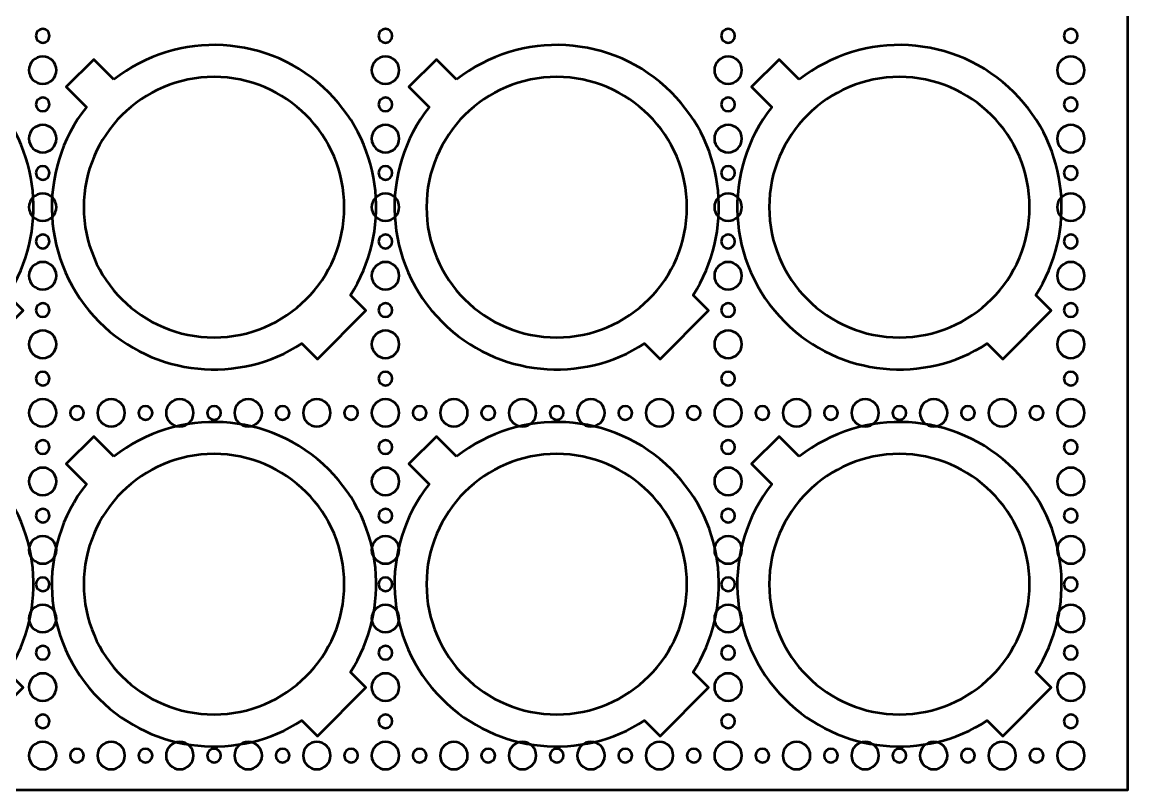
# Model space of a CAD drawing. Header units: centimetres. Extents: x -25 to 25, y -21 to 21.
# Drawn here: x 0.8 to 25, y -21 to -4.2 of the extents above; entities that cross this region are included whole.
import ezdxf

# ---------------------------------------------------------------- set-up
doc = ezdxf.new("R2010")
doc.units = ezdxf.units.CM
doc.header["$MEASUREMENT"] = 0
doc.layers.add('Layer 1', color=7, linetype='Continuous')

msp = doc.modelspace()

# ---------------------------------------------------------------- linework, layer by layer
at = {"layer": 'Layer 1', "lineweight": 53}
msp.add_lwpolyline([(-25, -21), (25, -21), (25, 21), (-25, 21), (-25, -21)], close=True, dxfattribs=at)
for points in [[(1.1, -4.5), (1.1, -4.41716), (1.16716, -4.35), (1.25, -4.35), (1.25, -4.35), (1.33284, -4.35), (1.4, -4.41716), (1.4, -4.5), (1.4, -4.5), (1.4, -4.58284), (1.33284, -4.65), (1.25, -4.65), (1.25, -4.65), (1.16716, -4.65), (1.1, -4.58284), (1.1, -4.5)], [(8.6, -4.5), (8.6, -4.41716), (8.66716, -4.35), (8.75, -4.35), (8.75, -4.35), (8.83284, -4.35), (8.9, -4.41716), (8.9, -4.5), (8.9, -4.5), (8.9, -4.58284), (8.83284, -4.65), (8.75, -4.65), (8.75, -4.65), (8.66716, -4.65), (8.6, -4.58284), (8.6, -4.5)], [(16.1, -4.5), (16.1, -4.41716), (16.16716, -4.35), (16.25, -4.35), (16.25, -4.35), (16.33284, -4.35), (16.4, -4.41716), (16.4, -4.5), (16.4, -4.5), (16.4, -4.58284), (16.33284, -4.65), (16.25, -4.65), (16.25, -4.65), (16.16716, -4.65), (16.1, -4.58284), (16.1, -4.5)], [(23.6, -4.5), (23.6, -4.41716), (23.66716, -4.35), (23.75, -4.35), (23.75, -4.35), (23.83284, -4.35), (23.9, -4.41716), (23.9, -4.5), (23.9, -4.5), (23.9, -4.58284), (23.83284, -4.65), (23.75, -4.65), (23.75, -4.65), (23.66716, -4.65), (23.6, -4.58284), (23.6, -4.5)], [(0.95, -5.25), (0.95, -5.08431), (1.08431, -4.95), (1.25, -4.95), (1.25, -4.95), (1.41569, -4.95), (1.55, -5.08431), (1.55, -5.25), (1.55, -5.25), (1.55, -5.41569), (1.41569, -5.55), (1.25, -5.55), (1.25, -5.55), (1.08431, -5.55), (0.95, -5.41569), (0.95, -5.25)], [(8.45, -5.25), (8.45, -5.08431), (8.58431, -4.95), (8.75, -4.95), (8.75, -4.95), (8.91569, -4.95), (9.05, -5.08431), (9.05, -5.25), (9.05, -5.25), (9.05, -5.41569), (8.91569, -5.55), (8.75, -5.55), (8.75, -5.55), (8.58431, -5.55), (8.45, -5.41569), (8.45, -5.25)], [(15.95, -5.25), (15.95, -5.08431), (16.08431, -4.95), (16.25, -4.95), (16.25, -4.95), (16.41569, -4.95), (16.55, -5.08431), (16.55, -5.25), (16.55, -5.25), (16.55, -5.41569), (16.41569, -5.55), (16.25, -5.55), (16.25, -5.55), (16.08431, -5.55), (15.95, -5.41569), (15.95, -5.25)], [(23.45, -5.25), (23.45, -5.08431), (23.58431, -4.95), (23.75, -4.95), (23.75, -4.95), (23.91569, -4.95), (24.05, -5.08431), (24.05, -5.25), (24.05, -5.25), (24.05, -5.41569), (23.91569, -5.55), (23.75, -5.55), (23.75, -5.55), (23.58431, -5.55), (23.45, -5.41569), (23.45, -5.25)], [(5.00001, -5.4), (6.57402, -5.4), (7.85001, -6.67599), (7.85001, -8.25), (7.85001, -8.25), (7.85001, -9.82401), (6.57402, -11.1), (5.00001, -11.1), (5.00001, -11.1), (3.426, -11.1), (2.15001, -9.82401), (2.15001, -8.25), (2.15001, -8.25), (2.15001, -6.67599), (3.426, -5.4), (5.00001, -5.4)], [(12.50001, -5.4), (14.07402, -5.4), (15.35001, -6.67599), (15.35001, -8.25), (15.35001, -8.25), (15.35001, -9.82401), (14.07402, -11.1), (12.50001, -11.1), (12.50001, -11.1), (10.926, -11.1), (9.65001, -9.82401), (9.65001, -8.25), (9.65001, -8.25), (9.65001, -6.67599), (10.926, -5.4), (12.50001, -5.4)], [(20.00001, -5.4), (21.57402, -5.4), (22.85001, -6.67599), (22.85001, -8.25), (22.85001, -8.25), (22.85001, -9.82401), (21.57402, -11.1), (20.00001, -11.1), (20.00001, -11.1), (18.426, -11.1), (17.15001, -9.82401), (17.15001, -8.25), (17.15001, -8.25), (17.15001, -6.67599), (18.426, -5.4), (20.00001, -5.4)], [(1.1, -6), (1.1, -5.91716), (1.16716, -5.85), (1.25, -5.85), (1.25, -5.85), (1.33284, -5.85), (1.4, -5.91716), (1.4, -6), (1.4, -6), (1.4, -6.08284), (1.33284, -6.15), (1.25, -6.15), (1.25, -6.15), (1.16716, -6.15), (1.1, -6.08284), (1.1, -6)], [(8.6, -6), (8.6, -5.91716), (8.66716, -5.85), (8.75, -5.85), (8.75, -5.85), (8.83284, -5.85), (8.9, -5.91716), (8.9, -6), (8.9, -6), (8.9, -6.08284), (8.83284, -6.15), (8.75, -6.15), (8.75, -6.15), (8.66716, -6.15), (8.6, -6.08284), (8.6, -6)], [(16.1, -6), (16.1, -5.91716), (16.16716, -5.85), (16.25, -5.85), (16.25, -5.85), (16.33284, -5.85), (16.4, -5.91716), (16.4, -6), (16.4, -6), (16.4, -6.08284), (16.33284, -6.15), (16.25, -6.15), (16.25, -6.15), (16.16716, -6.15), (16.1, -6.08284), (16.1, -6)], [(23.6, -6), (23.6, -5.91716), (23.66716, -5.85), (23.75, -5.85), (23.75, -5.85), (23.83284, -5.85), (23.9, -5.91716), (23.9, -6), (23.9, -6), (23.9, -6.08284), (23.83284, -6.15), (23.75, -6.15), (23.75, -6.15), (23.66716, -6.15), (23.6, -6.08284), (23.6, -6)], [(0.95, -6.75), (0.95, -6.58431), (1.08431, -6.45), (1.25, -6.45), (1.25, -6.45), (1.41569, -6.45), (1.55, -6.58431), (1.55, -6.75), (1.55, -6.75), (1.55, -6.91569), (1.41569, -7.05), (1.25, -7.05), (1.25, -7.05), (1.08431, -7.05), (0.95, -6.91569), (0.95, -6.75)], [(8.45, -6.75), (8.45, -6.58431), (8.58431, -6.45), (8.75, -6.45), (8.75, -6.45), (8.91569, -6.45), (9.05, -6.58431), (9.05, -6.75), (9.05, -6.75), (9.05, -6.91569), (8.91569, -7.05), (8.75, -7.05), (8.75, -7.05), (8.58431, -7.05), (8.45, -6.91569), (8.45, -6.75)], [(15.95, -6.75), (15.95, -6.58431), (16.08431, -6.45), (16.25, -6.45), (16.25, -6.45), (16.41569, -6.45), (16.55, -6.58431), (16.55, -6.75), (16.55, -6.75), (16.55, -6.91569), (16.41569, -7.05), (16.25, -7.05), (16.25, -7.05), (16.08431, -7.05), (15.95, -6.91569), (15.95, -6.75)], [(23.45, -6.75), (23.45, -6.58431), (23.58431, -6.45), (23.75, -6.45), (23.75, -6.45), (23.91569, -6.45), (24.05, -6.58431), (24.05, -6.75), (24.05, -6.75), (24.05, -6.91569), (23.91569, -7.05), (23.75, -7.05), (23.75, -7.05), (23.58431, -7.05), (23.45, -6.91569), (23.45, -6.75)], [(1.1, -7.5), (1.1, -7.41716), (1.16716, -7.35), (1.25, -7.35), (1.25, -7.35), (1.33284, -7.35), (1.4, -7.41716), (1.4, -7.5), (1.4, -7.5), (1.4, -7.58284), (1.33284, -7.65), (1.25, -7.65), (1.25, -7.65), (1.16716, -7.65), (1.1, -7.58284), (1.1, -7.5)], [(8.6, -7.5), (8.6, -7.41716), (8.66716, -7.35), (8.75, -7.35), (8.75, -7.35), (8.83284, -7.35), (8.9, -7.41716), (8.9, -7.5), (8.9, -7.5), (8.9, -7.58284), (8.83284, -7.65), (8.75, -7.65), (8.75, -7.65), (8.66716, -7.65), (8.6, -7.58284), (8.6, -7.5)], [(16.1, -7.5), (16.1, -7.41716), (16.16716, -7.35), (16.25, -7.35), (16.25, -7.35), (16.33284, -7.35), (16.4, -7.41716), (16.4, -7.5), (16.4, -7.5), (16.4, -7.58284), (16.33284, -7.65), (16.25, -7.65), (16.25, -7.65), (16.16716, -7.65), (16.1, -7.58284), (16.1, -7.5)], [(23.6, -7.5), (23.6, -7.41716), (23.66716, -7.35), (23.75, -7.35), (23.75, -7.35), (23.83284, -7.35), (23.9, -7.41716), (23.9, -7.5), (23.9, -7.5), (23.9, -7.58284), (23.83284, -7.65), (23.75, -7.65), (23.75, -7.65), (23.66716, -7.65), (23.6, -7.58284), (23.6, -7.5)], [(0.95, -8.25), (0.95, -8.08431), (1.08431, -7.95), (1.25, -7.95), (1.25, -7.95), (1.41569, -7.95), (1.55, -8.08431), (1.55, -8.25), (1.55, -8.25), (1.55, -8.41569), (1.41569, -8.55), (1.25, -8.55), (1.25, -8.55), (1.08431, -8.55), (0.95, -8.41569), (0.95, -8.25)], [(8.45, -8.25), (8.45, -8.08431), (8.58431, -7.95), (8.75, -7.95), (8.75, -7.95), (8.91569, -7.95), (9.05, -8.08431), (9.05, -8.25), (9.05, -8.25), (9.05, -8.41569), (8.91569, -8.55), (8.75, -8.55), (8.75, -8.55), (8.58431, -8.55), (8.45, -8.41569), (8.45, -8.25)], [(15.95, -8.25), (15.95, -8.08431), (16.08431, -7.95), (16.25, -7.95), (16.25, -7.95), (16.41569, -7.95), (16.55, -8.08431), (16.55, -8.25), (16.55, -8.25), (16.55, -8.41569), (16.41569, -8.55), (16.25, -8.55), (16.25, -8.55), (16.08431, -8.55), (15.95, -8.41569), (15.95, -8.25)], [(23.45, -8.25), (23.45, -8.08431), (23.58431, -7.95), (23.75, -7.95), (23.75, -7.95), (23.91569, -7.95), (24.05, -8.08431), (24.05, -8.25), (24.05, -8.25), (24.05, -8.41569), (23.91569, -8.55), (23.75, -8.55), (23.75, -8.55), (23.58431, -8.55), (23.45, -8.41569), (23.45, -8.25)], [(1.1, -9), (1.1, -8.91716), (1.16716, -8.85), (1.25, -8.85), (1.25, -8.85), (1.33284, -8.85), (1.4, -8.91716), (1.4, -9), (1.4, -9), (1.4, -9.08284), (1.33284, -9.15), (1.25, -9.15), (1.25, -9.15), (1.16716, -9.15), (1.1, -9.08284), (1.1, -9)], [(8.6, -9), (8.6, -8.91716), (8.66716, -8.85), (8.75, -8.85), (8.75, -8.85), (8.83284, -8.85), (8.9, -8.91716), (8.9, -9), (8.9, -9), (8.9, -9.08284), (8.83284, -9.15), (8.75, -9.15), (8.75, -9.15), (8.66716, -9.15), (8.6, -9.08284), (8.6, -9)], [(16.1, -9), (16.1, -8.91716), (16.16716, -8.85), (16.25, -8.85), (16.25, -8.85), (16.33284, -8.85), (16.4, -8.91716), (16.4, -9), (16.4, -9), (16.4, -9.08284), (16.33284, -9.15), (16.25, -9.15), (16.25, -9.15), (16.16716, -9.15), (16.1, -9.08284), (16.1, -9)], [(23.6, -9), (23.6, -8.91716), (23.66716, -8.85), (23.75, -8.85), (23.75, -8.85), (23.83284, -8.85), (23.9, -8.91716), (23.9, -9), (23.9, -9), (23.9, -9.08284), (23.83284, -9.15), (23.75, -9.15), (23.75, -9.15), (23.66716, -9.15), (23.6, -9.08284), (23.6, -9)], [(0.95, -9.75), (0.95, -9.58431), (1.08431, -9.45), (1.25, -9.45), (1.25, -9.45), (1.41569, -9.45), (1.55, -9.58431), (1.55, -9.75), (1.55, -9.75), (1.55, -9.91569), (1.41569, -10.05), (1.25, -10.05), (1.25, -10.05), (1.08431, -10.05), (0.95, -9.91569), (0.95, -9.75)], [(8.45, -9.75), (8.45, -9.58431), (8.58431, -9.45), (8.75, -9.45), (8.75, -9.45), (8.91569, -9.45), (9.05, -9.58431), (9.05, -9.75), (9.05, -9.75), (9.05, -9.91569), (8.91569, -10.05), (8.75, -10.05), (8.75, -10.05), (8.58431, -10.05), (8.45, -9.91569), (8.45, -9.75)], [(15.95, -9.75), (15.95, -9.58431), (16.08431, -9.45), (16.25, -9.45), (16.25, -9.45), (16.41569, -9.45), (16.55, -9.58431), (16.55, -9.75), (16.55, -9.75), (16.55, -9.91569), (16.41569, -10.05), (16.25, -10.05), (16.25, -10.05), (16.08431, -10.05), (15.95, -9.91569), (15.95, -9.75)], [(23.45, -9.75), (23.45, -9.58431), (23.58431, -9.45), (23.75, -9.45), (23.75, -9.45), (23.91569, -9.45), (24.05, -9.58431), (24.05, -9.75), (24.05, -9.75), (24.05, -9.91569), (23.91569, -10.05), (23.75, -10.05), (23.75, -10.05), (23.58431, -10.05), (23.45, -9.91569), (23.45, -9.75)], [(1.1, -10.5), (1.1, -10.41716), (1.16716, -10.35), (1.25, -10.35), (1.25, -10.35), (1.33284, -10.35), (1.4, -10.41716), (1.4, -10.5), (1.4, -10.5), (1.4, -10.58284), (1.33284, -10.65), (1.25, -10.65), (1.25, -10.65), (1.16716, -10.65), (1.1, -10.58284), (1.1, -10.5)], [(8.6, -10.5), (8.6, -10.41716), (8.66716, -10.35), (8.75, -10.35), (8.75, -10.35), (8.83284, -10.35), (8.9, -10.41716), (8.9, -10.5), (8.9, -10.5), (8.9, -10.58284), (8.83284, -10.65), (8.75, -10.65), (8.75, -10.65), (8.66716, -10.65), (8.6, -10.58284), (8.6, -10.5)], [(16.1, -10.5), (16.1, -10.41716), (16.16716, -10.35), (16.25, -10.35), (16.25, -10.35), (16.33284, -10.35), (16.4, -10.41716), (16.4, -10.5), (16.4, -10.5), (16.4, -10.58284), (16.33284, -10.65), (16.25, -10.65), (16.25, -10.65), (16.16716, -10.65), (16.1, -10.58284), (16.1, -10.5)], [(23.6, -10.5), (23.6, -10.41716), (23.66716, -10.35), (23.75, -10.35), (23.75, -10.35), (23.83284, -10.35), (23.9, -10.41716), (23.9, -10.5), (23.9, -10.5), (23.9, -10.58284), (23.83284, -10.65), (23.75, -10.65), (23.75, -10.65), (23.66716, -10.65), (23.6, -10.58284), (23.6, -10.5)], [(0.95, -11.25), (0.95, -11.08431), (1.08431, -10.95), (1.25, -10.95), (1.25, -10.95), (1.41569, -10.95), (1.55, -11.08431), (1.55, -11.25), (1.55, -11.25), (1.55, -11.41569), (1.41569, -11.55), (1.25, -11.55), (1.25, -11.55), (1.08431, -11.55), (0.95, -11.41569), (0.95, -11.25)], [(8.45, -11.25), (8.45, -11.08431), (8.58431, -10.95), (8.75, -10.95), (8.75, -10.95), (8.91569, -10.95), (9.05, -11.08431), (9.05, -11.25), (9.05, -11.25), (9.05, -11.41569), (8.91569, -11.55), (8.75, -11.55), (8.75, -11.55), (8.58431, -11.55), (8.45, -11.41569), (8.45, -11.25)], [(15.95, -11.25), (15.95, -11.08431), (16.08431, -10.95), (16.25, -10.95), (16.25, -10.95), (16.41569, -10.95), (16.55, -11.08431), (16.55, -11.25), (16.55, -11.25), (16.55, -11.41569), (16.41569, -11.55), (16.25, -11.55), (16.25, -11.55), (16.08431, -11.55), (15.95, -11.41569), (15.95, -11.25)], [(23.45, -11.25), (23.45, -11.08431), (23.58431, -10.95), (23.75, -10.95), (23.75, -10.95), (23.91569, -10.95), (24.05, -11.08431), (24.05, -11.25), (24.05, -11.25), (24.05, -11.41569), (23.91569, -11.55), (23.75, -11.55), (23.75, -11.55), (23.58431, -11.55), (23.45, -11.41569), (23.45, -11.25)], [(1.1, -12), (1.1, -11.91716), (1.16716, -11.85), (1.25, -11.85), (1.25, -11.85), (1.33284, -11.85), (1.4, -11.91716), (1.4, -12), (1.4, -12), (1.4, -12.08284), (1.33284, -12.15), (1.25, -12.15), (1.25, -12.15), (1.16716, -12.15), (1.1, -12.08284), (1.1, -12)], [(8.6, -12), (8.6, -11.91716), (8.66716, -11.85), (8.75, -11.85), (8.75, -11.85), (8.83284, -11.85), (8.9, -11.91716), (8.9, -12), (8.9, -12), (8.9, -12.08284), (8.83284, -12.15), (8.75, -12.15), (8.75, -12.15), (8.66716, -12.15), (8.6, -12.08284), (8.6, -12)], [(16.1, -12), (16.1, -11.91716), (16.16716, -11.85), (16.25, -11.85), (16.25, -11.85), (16.33284, -11.85), (16.4, -11.91716), (16.4, -12), (16.4, -12), (16.4, -12.08284), (16.33284, -12.15), (16.25, -12.15), (16.25, -12.15), (16.16716, -12.15), (16.1, -12.08284), (16.1, -12)], [(23.6, -12), (23.6, -11.91716), (23.66716, -11.85), (23.75, -11.85), (23.75, -11.85), (23.83284, -11.85), (23.9, -11.91716), (23.9, -12), (23.9, -12), (23.9, -12.08284), (23.83284, -12.15), (23.75, -12.15), (23.75, -12.15), (23.66716, -12.15), (23.6, -12.08284), (23.6, -12)], [(1.25, -12.45), (1.41569, -12.45), (1.55, -12.58431), (1.55, -12.75), (1.55, -12.75), (1.55, -12.91569), (1.41569, -13.05), (1.25, -13.05), (1.25, -13.05), (1.08431, -13.05), (0.95, -12.91569), (0.95, -12.75), (0.95, -12.75), (0.95, -12.58431), (1.08431, -12.45), (1.25, -12.45)], [(2.75, -12.45), (2.91569, -12.45), (3.05, -12.58431), (3.05, -12.75), (3.05, -12.75), (3.05, -12.91569), (2.91569, -13.05), (2.75, -13.05), (2.75, -13.05), (2.58431, -13.05), (2.45, -12.91569), (2.45, -12.75), (2.45, -12.75), (2.45, -12.58431), (2.58431, -12.45), (2.75, -12.45)], [(4.25, -12.45), (4.41569, -12.45), (4.55, -12.58431), (4.55, -12.75), (4.55, -12.75), (4.55, -12.91569), (4.41569, -13.05), (4.25, -13.05), (4.25, -13.05), (4.08431, -13.05), (3.95, -12.91569), (3.95, -12.75), (3.95, -12.75), (3.95, -12.58431), (4.08431, -12.45), (4.25, -12.45)], [(5.75, -12.45), (5.91569, -12.45), (6.05, -12.58431), (6.05, -12.75), (6.05, -12.75), (6.05, -12.91569), (5.91569, -13.05), (5.75, -13.05), (5.75, -13.05), (5.58431, -13.05), (5.45, -12.91569), (5.45, -12.75), (5.45, -12.75), (5.45, -12.58431), (5.58431, -12.45), (5.75, -12.45)], [(7.25, -12.45), (7.41569, -12.45), (7.55, -12.58431), (7.55, -12.75), (7.55, -12.75), (7.55, -12.91569), (7.41569, -13.05), (7.25, -13.05), (7.25, -13.05), (7.08431, -13.05), (6.95, -12.91569), (6.95, -12.75), (6.95, -12.75), (6.95, -12.58431), (7.08431, -12.45), (7.25, -12.45)], [(8.75, -12.45), (8.91569, -12.45), (9.05, -12.58431), (9.05, -12.75), (9.05, -12.75), (9.05, -12.91569), (8.91569, -13.05), (8.75, -13.05), (8.75, -13.05), (8.58431, -13.05), (8.45, -12.91569), (8.45, -12.75), (8.45, -12.75), (8.45, -12.58431), (8.58431, -12.45), (8.75, -12.45)], [(10.25, -12.45), (10.41569, -12.45), (10.55, -12.58431), (10.55, -12.75), (10.55, -12.75), (10.55, -12.91569), (10.41569, -13.05), (10.25, -13.05), (10.25, -13.05), (10.08431, -13.05), (9.95, -12.91569), (9.95, -12.75), (9.95, -12.75), (9.95, -12.58431), (10.08431, -12.45), (10.25, -12.45)], [(11.75, -12.45), (11.91569, -12.45), (12.05, -12.58431), (12.05, -12.75), (12.05, -12.75), (12.05, -12.91569), (11.91569, -13.05), (11.75, -13.05), (11.75, -13.05), (11.58431, -13.05), (11.45, -12.91569), (11.45, -12.75), (11.45, -12.75), (11.45, -12.58431), (11.58431, -12.45), (11.75, -12.45)], [(13.25, -12.45), (13.41569, -12.45), (13.55, -12.58431), (13.55, -12.75), (13.55, -12.75), (13.55, -12.91569), (13.41569, -13.05), (13.25, -13.05), (13.25, -13.05), (13.08431, -13.05), (12.95, -12.91569), (12.95, -12.75), (12.95, -12.75), (12.95, -12.58431), (13.08431, -12.45), (13.25, -12.45)], [(14.75, -12.45), (14.91569, -12.45), (15.05, -12.58431), (15.05, -12.75), (15.05, -12.75), (15.05, -12.91569), (14.91569, -13.05), (14.75, -13.05), (14.75, -13.05), (14.58431, -13.05), (14.45, -12.91569), (14.45, -12.75), (14.45, -12.75), (14.45, -12.58431), (14.58431, -12.45), (14.75, -12.45)], [(16.25, -12.45), (16.41569, -12.45), (16.55, -12.58431), (16.55, -12.75), (16.55, -12.75), (16.55, -12.91569), (16.41569, -13.05), (16.25, -13.05), (16.25, -13.05), (16.08431, -13.05), (15.95, -12.91569), (15.95, -12.75), (15.95, -12.75), (15.95, -12.58431), (16.08431, -12.45), (16.25, -12.45)], [(17.75, -12.45), (17.91569, -12.45), (18.05, -12.58431), (18.05, -12.75), (18.05, -12.75), (18.05, -12.91569), (17.91569, -13.05), (17.75, -13.05), (17.75, -13.05), (17.58431, -13.05), (17.45, -12.91569), (17.45, -12.75), (17.45, -12.75), (17.45, -12.58431), (17.58431, -12.45), (17.75, -12.45)], [(19.25, -12.45), (19.41569, -12.45), (19.55, -12.58431), (19.55, -12.75), (19.55, -12.75), (19.55, -12.91569), (19.41569, -13.05), (19.25, -13.05), (19.25, -13.05), (19.08431, -13.05), (18.95, -12.91569), (18.95, -12.75), (18.95, -12.75), (18.95, -12.58431), (19.08431, -12.45), (19.25, -12.45)], [(20.75, -12.45), (20.91569, -12.45), (21.05, -12.58431), (21.05, -12.75), (21.05, -12.75), (21.05, -12.91569), (20.91569, -13.05), (20.75, -13.05), (20.75, -13.05), (20.58431, -13.05), (20.45, -12.91569), (20.45, -12.75), (20.45, -12.75), (20.45, -12.58431), (20.58431, -12.45), (20.75, -12.45)], [(22.25, -12.45), (22.41569, -12.45), (22.55, -12.58431), (22.55, -12.75), (22.55, -12.75), (22.55, -12.91569), (22.41569, -13.05), (22.25, -13.05), (22.25, -13.05), (22.08431, -13.05), (21.95, -12.91569), (21.95, -12.75), (21.95, -12.75), (21.95, -12.58431), (22.08431, -12.45), (22.25, -12.45)], [(23.75, -12.45), (23.91569, -12.45), (24.05, -12.58431), (24.05, -12.75), (24.05, -12.75), (24.05, -12.91569), (23.91569, -13.05), (23.75, -13.05), (23.75, -13.05), (23.58431, -13.05), (23.45, -12.91569), (23.45, -12.75), (23.45, -12.75), (23.45, -12.58431), (23.58431, -12.45), (23.75, -12.45)], [(2, -12.6), (2.08284, -12.6), (2.15, -12.66716), (2.15, -12.75), (2.15, -12.75), (2.15, -12.83284), (2.08284, -12.9), (2, -12.9), (2, -12.9), (1.91716, -12.9), (1.85, -12.83284), (1.85, -12.75), (1.85, -12.75), (1.85, -12.66716), (1.91716, -12.6), (2, -12.6)], [(3.5, -12.6), (3.58284, -12.6), (3.65, -12.66716), (3.65, -12.75), (3.65, -12.75), (3.65, -12.83284), (3.58284, -12.9), (3.5, -12.9), (3.5, -12.9), (3.41716, -12.9), (3.35, -12.83284), (3.35, -12.75), (3.35, -12.75), (3.35, -12.66716), (3.41716, -12.6), (3.5, -12.6)], [(5, -12.6), (5.08284, -12.6), (5.15, -12.66716), (5.15, -12.75), (5.15, -12.75), (5.15, -12.83284), (5.08284, -12.9), (5, -12.9), (5, -12.9), (4.91716, -12.9), (4.85, -12.83284), (4.85, -12.75), (4.85, -12.75), (4.85, -12.66716), (4.91716, -12.6), (5, -12.6)], [(6.5, -12.6), (6.58284, -12.6), (6.65, -12.66716), (6.65, -12.75), (6.65, -12.75), (6.65, -12.83284), (6.58284, -12.9), (6.5, -12.9), (6.5, -12.9), (6.41716, -12.9), (6.35, -12.83284), (6.35, -12.75), (6.35, -12.75), (6.35, -12.66716), (6.41716, -12.6), (6.5, -12.6)], [(8, -12.6), (8.08284, -12.6), (8.15, -12.66716), (8.15, -12.75), (8.15, -12.75), (8.15, -12.83284), (8.08284, -12.9), (8, -12.9), (8, -12.9), (7.91716, -12.9), (7.85, -12.83284), (7.85, -12.75), (7.85, -12.75), (7.85, -12.66716), (7.91716, -12.6), (8, -12.6)], [(9.5, -12.6), (9.58284, -12.6), (9.65, -12.66716), (9.65, -12.75), (9.65, -12.75), (9.65, -12.83284), (9.58284, -12.9), (9.5, -12.9), (9.5, -12.9), (9.41716, -12.9), (9.35, -12.83284), (9.35, -12.75), (9.35, -12.75), (9.35, -12.66716), (9.41716, -12.6), (9.5, -12.6)], [(11, -12.6), (11.08284, -12.6), (11.15, -12.66716), (11.15, -12.75), (11.15, -12.75), (11.15, -12.83284), (11.08284, -12.9), (11, -12.9), (11, -12.9), (10.91716, -12.9), (10.85, -12.83284), (10.85, -12.75), (10.85, -12.75), (10.85, -12.66716), (10.91716, -12.6), (11, -12.6)], [(12.5, -12.6), (12.58284, -12.6), (12.65, -12.66716), (12.65, -12.75), (12.65, -12.75), (12.65, -12.83284), (12.58284, -12.9), (12.5, -12.9), (12.5, -12.9), (12.41716, -12.9), (12.35, -12.83284), (12.35, -12.75), (12.35, -12.75), (12.35, -12.66716), (12.41716, -12.6), (12.5, -12.6)], [(14, -12.6), (14.08284, -12.6), (14.15, -12.66716), (14.15, -12.75), (14.15, -12.75), (14.15, -12.83284), (14.08284, -12.9), (14, -12.9), (14, -12.9), (13.91716, -12.9), (13.85, -12.83284), (13.85, -12.75), (13.85, -12.75), (13.85, -12.66716), (13.91716, -12.6), (14, -12.6)], [(15.5, -12.6), (15.58284, -12.6), (15.65, -12.66716), (15.65, -12.75), (15.65, -12.75), (15.65, -12.83284), (15.58284, -12.9), (15.5, -12.9), (15.5, -12.9), (15.41716, -12.9), (15.35, -12.83284), (15.35, -12.75), (15.35, -12.75), (15.35, -12.66716), (15.41716, -12.6), (15.5, -12.6)], [(17, -12.6), (17.08284, -12.6), (17.15, -12.66716), (17.15, -12.75), (17.15, -12.75), (17.15, -12.83284), (17.08284, -12.9), (17, -12.9), (17, -12.9), (16.91716, -12.9), (16.85, -12.83284), (16.85, -12.75), (16.85, -12.75), (16.85, -12.66716), (16.91716, -12.6), (17, -12.6)], [(18.5, -12.6), (18.58284, -12.6), (18.65, -12.66716), (18.65, -12.75), (18.65, -12.75), (18.65, -12.83284), (18.58284, -12.9), (18.5, -12.9), (18.5, -12.9), (18.41716, -12.9), (18.35, -12.83284), (18.35, -12.75), (18.35, -12.75), (18.35, -12.66716), (18.41716, -12.6), (18.5, -12.6)], [(20, -12.6), (20.08284, -12.6), (20.15, -12.66716), (20.15, -12.75), (20.15, -12.75), (20.15, -12.83284), (20.08284, -12.9), (20, -12.9), (20, -12.9), (19.91716, -12.9), (19.85, -12.83284), (19.85, -12.75), (19.85, -12.75), (19.85, -12.66716), (19.91716, -12.6), (20, -12.6)], [(21.5, -12.6), (21.58284, -12.6), (21.65, -12.66716), (21.65, -12.75), (21.65, -12.75), (21.65, -12.83284), (21.58284, -12.9), (21.5, -12.9), (21.5, -12.9), (21.41716, -12.9), (21.35, -12.83284), (21.35, -12.75), (21.35, -12.75), (21.35, -12.66716), (21.41716, -12.6), (21.5, -12.6)], [(23, -12.6), (23.08284, -12.6), (23.15, -12.66716), (23.15, -12.75), (23.15, -12.75), (23.15, -12.83284), (23.08284, -12.9), (23, -12.9), (23, -12.9), (22.91716, -12.9), (22.85, -12.83284), (22.85, -12.75), (22.85, -12.75), (22.85, -12.66716), (22.91716, -12.6), (23, -12.6)], [(1.1, -13.5), (1.1, -13.41716), (1.16716, -13.35), (1.25, -13.35), (1.25, -13.35), (1.33284, -13.35), (1.4, -13.41716), (1.4, -13.5), (1.4, -13.5), (1.4, -13.58284), (1.33284, -13.65), (1.25, -13.65), (1.25, -13.65), (1.16716, -13.65), (1.1, -13.58284), (1.1, -13.5)], [(8.6, -13.5), (8.6, -13.41716), (8.66716, -13.35), (8.75, -13.35), (8.75, -13.35), (8.83284, -13.35), (8.9, -13.41716), (8.9, -13.5), (8.9, -13.5), (8.9, -13.58284), (8.83284, -13.65), (8.75, -13.65), (8.75, -13.65), (8.66716, -13.65), (8.6, -13.58284), (8.6, -13.5)], [(16.1, -13.5), (16.1, -13.41716), (16.16716, -13.35), (16.25, -13.35), (16.25, -13.35), (16.33284, -13.35), (16.4, -13.41716), (16.4, -13.5), (16.4, -13.5), (16.4, -13.58284), (16.33284, -13.65), (16.25, -13.65), (16.25, -13.65), (16.16716, -13.65), (16.1, -13.58284), (16.1, -13.5)], [(23.6, -13.5), (23.6, -13.41716), (23.66716, -13.35), (23.75, -13.35), (23.75, -13.35), (23.83284, -13.35), (23.9, -13.41716), (23.9, -13.5), (23.9, -13.5), (23.9, -13.58284), (23.83284, -13.65), (23.75, -13.65), (23.75, -13.65), (23.66716, -13.65), (23.6, -13.58284), (23.6, -13.5)], [(5.00001, -13.65), (6.57402, -13.65), (7.85001, -14.92599), (7.85001, -16.5), (7.85001, -16.5), (7.85001, -18.07401), (6.57402, -19.35), (5.00001, -19.35), (5.00001, -19.35), (3.426, -19.35), (2.15001, -18.07401), (2.15001, -16.5), (2.15001, -16.5), (2.15001, -14.92599), (3.426, -13.65), (5.00001, -13.65)], [(12.50001, -13.65), (14.07402, -13.65), (15.35001, -14.92599), (15.35001, -16.5), (15.35001, -16.5), (15.35001, -18.07401), (14.07402, -19.35), (12.50001, -19.35), (12.50001, -19.35), (10.926, -19.35), (9.65001, -18.07401), (9.65001, -16.5), (9.65001, -16.5), (9.65001, -14.92599), (10.926, -13.65), (12.50001, -13.65)], [(20.00001, -13.65), (21.57402, -13.65), (22.85001, -14.92599), (22.85001, -16.5), (22.85001, -16.5), (22.85001, -18.07401), (21.57402, -19.35), (20.00001, -19.35), (20.00001, -19.35), (18.426, -19.35), (17.15001, -18.07401), (17.15001, -16.5), (17.15001, -16.5), (17.15001, -14.92599), (18.426, -13.65), (20.00001, -13.65)], [(0.95, -14.25), (0.95, -14.08431), (1.08431, -13.95), (1.25, -13.95), (1.25, -13.95), (1.41569, -13.95), (1.55, -14.08431), (1.55, -14.25), (1.55, -14.25), (1.55, -14.41569), (1.41569, -14.55), (1.25, -14.55), (1.25, -14.55), (1.08431, -14.55), (0.95, -14.41569), (0.95, -14.25)], [(8.45, -14.25), (8.45, -14.08431), (8.58431, -13.95), (8.75, -13.95), (8.75, -13.95), (8.91569, -13.95), (9.05, -14.08431), (9.05, -14.25), (9.05, -14.25), (9.05, -14.41569), (8.91569, -14.55), (8.75, -14.55), (8.75, -14.55), (8.58431, -14.55), (8.45, -14.41569), (8.45, -14.25)], [(15.95, -14.25), (15.95, -14.08431), (16.08431, -13.95), (16.25, -13.95), (16.25, -13.95), (16.41569, -13.95), (16.55, -14.08431), (16.55, -14.25), (16.55, -14.25), (16.55, -14.41569), (16.41569, -14.55), (16.25, -14.55), (16.25, -14.55), (16.08431, -14.55), (15.95, -14.41569), (15.95, -14.25)], [(23.45, -14.25), (23.45, -14.08431), (23.58431, -13.95), (23.75, -13.95), (23.75, -13.95), (23.91569, -13.95), (24.05, -14.08431), (24.05, -14.25), (24.05, -14.25), (24.05, -14.41569), (23.91569, -14.55), (23.75, -14.55), (23.75, -14.55), (23.58431, -14.55), (23.45, -14.41569), (23.45, -14.25)], [(1.1, -15), (1.1, -14.91716), (1.16716, -14.85), (1.25, -14.85), (1.25, -14.85), (1.33284, -14.85), (1.4, -14.91716), (1.4, -15), (1.4, -15), (1.4, -15.08284), (1.33284, -15.15), (1.25, -15.15), (1.25, -15.15), (1.16716, -15.15), (1.1, -15.08284), (1.1, -15)], [(8.6, -15), (8.6, -14.91716), (8.66716, -14.85), (8.75, -14.85), (8.75, -14.85), (8.83284, -14.85), (8.9, -14.91716), (8.9, -15), (8.9, -15), (8.9, -15.08284), (8.83284, -15.15), (8.75, -15.15), (8.75, -15.15), (8.66716, -15.15), (8.6, -15.08284), (8.6, -15)], [(16.1, -15), (16.1, -14.91716), (16.16716, -14.85), (16.25, -14.85), (16.25, -14.85), (16.33284, -14.85), (16.4, -14.91716), (16.4, -15), (16.4, -15), (16.4, -15.08284), (16.33284, -15.15), (16.25, -15.15), (16.25, -15.15), (16.16716, -15.15), (16.1, -15.08284), (16.1, -15)], [(23.6, -15), (23.6, -14.91716), (23.66716, -14.85), (23.75, -14.85), (23.75, -14.85), (23.83284, -14.85), (23.9, -14.91716), (23.9, -15), (23.9, -15), (23.9, -15.08284), (23.83284, -15.15), (23.75, -15.15), (23.75, -15.15), (23.66716, -15.15), (23.6, -15.08284), (23.6, -15)], [(0.95, -15.75), (0.95, -15.58431), (1.08431, -15.45), (1.25, -15.45), (1.25, -15.45), (1.41569, -15.45), (1.55, -15.58431), (1.55, -15.75), (1.55, -15.75), (1.55, -15.91569), (1.41569, -16.05), (1.25, -16.05), (1.25, -16.05), (1.08431, -16.05), (0.95, -15.91569), (0.95, -15.75)], [(8.45, -15.75), (8.45, -15.58431), (8.58431, -15.45), (8.75, -15.45), (8.75, -15.45), (8.91569, -15.45), (9.05, -15.58431), (9.05, -15.75), (9.05, -15.75), (9.05, -15.91569), (8.91569, -16.05), (8.75, -16.05), (8.75, -16.05), (8.58431, -16.05), (8.45, -15.91569), (8.45, -15.75)], [(15.95, -15.75), (15.95, -15.58431), (16.08431, -15.45), (16.25, -15.45), (16.25, -15.45), (16.41569, -15.45), (16.55, -15.58431), (16.55, -15.75), (16.55, -15.75), (16.55, -15.91569), (16.41569, -16.05), (16.25, -16.05), (16.25, -16.05), (16.08431, -16.05), (15.95, -15.91569), (15.95, -15.75)], [(23.45, -15.75), (23.45, -15.58431), (23.58431, -15.45), (23.75, -15.45), (23.75, -15.45), (23.91569, -15.45), (24.05, -15.58431), (24.05, -15.75), (24.05, -15.75), (24.05, -15.91569), (23.91569, -16.05), (23.75, -16.05), (23.75, -16.05), (23.58431, -16.05), (23.45, -15.91569), (23.45, -15.75)], [(1.1, -16.5), (1.1, -16.41716), (1.16716, -16.35), (1.25, -16.35), (1.25, -16.35), (1.33284, -16.35), (1.4, -16.41716), (1.4, -16.5), (1.4, -16.5), (1.4, -16.58284), (1.33284, -16.65), (1.25, -16.65), (1.25, -16.65), (1.16716, -16.65), (1.1, -16.58284), (1.1, -16.5)], [(8.6, -16.5), (8.6, -16.41716), (8.66716, -16.35), (8.75, -16.35), (8.75, -16.35), (8.83284, -16.35), (8.9, -16.41716), (8.9, -16.5), (8.9, -16.5), (8.9, -16.58284), (8.83284, -16.65), (8.75, -16.65), (8.75, -16.65), (8.66716, -16.65), (8.6, -16.58284), (8.6, -16.5)], [(16.1, -16.5), (16.1, -16.41716), (16.16716, -16.35), (16.25, -16.35), (16.25, -16.35), (16.33284, -16.35), (16.4, -16.41716), (16.4, -16.5), (16.4, -16.5), (16.4, -16.58284), (16.33284, -16.65), (16.25, -16.65), (16.25, -16.65), (16.16716, -16.65), (16.1, -16.58284), (16.1, -16.5)], [(23.6, -16.5), (23.6, -16.41716), (23.66716, -16.35), (23.75, -16.35), (23.75, -16.35), (23.83284, -16.35), (23.9, -16.41716), (23.9, -16.5), (23.9, -16.5), (23.9, -16.58284), (23.83284, -16.65), (23.75, -16.65), (23.75, -16.65), (23.66716, -16.65), (23.6, -16.58284), (23.6, -16.5)], [(0.95, -17.25), (0.95, -17.08431), (1.08431, -16.95), (1.25, -16.95), (1.25, -16.95), (1.41569, -16.95), (1.55, -17.08431), (1.55, -17.25), (1.55, -17.25), (1.55, -17.41569), (1.41569, -17.55), (1.25, -17.55), (1.25, -17.55), (1.08431, -17.55), (0.95, -17.41569), (0.95, -17.25)], [(8.45, -17.25), (8.45, -17.08431), (8.58431, -16.95), (8.75, -16.95), (8.75, -16.95), (8.91569, -16.95), (9.05, -17.08431), (9.05, -17.25), (9.05, -17.25), (9.05, -17.41569), (8.91569, -17.55), (8.75, -17.55), (8.75, -17.55), (8.58431, -17.55), (8.45, -17.41569), (8.45, -17.25)], [(15.95, -17.25), (15.95, -17.08431), (16.08431, -16.95), (16.25, -16.95), (16.25, -16.95), (16.41569, -16.95), (16.55, -17.08431), (16.55, -17.25), (16.55, -17.25), (16.55, -17.41569), (16.41569, -17.55), (16.25, -17.55), (16.25, -17.55), (16.08431, -17.55), (15.95, -17.41569), (15.95, -17.25)], [(23.45, -17.25), (23.45, -17.08431), (23.58431, -16.95), (23.75, -16.95), (23.75, -16.95), (23.91569, -16.95), (24.05, -17.08431), (24.05, -17.25), (24.05, -17.25), (24.05, -17.41569), (23.91569, -17.55), (23.75, -17.55), (23.75, -17.55), (23.58431, -17.55), (23.45, -17.41569), (23.45, -17.25)], [(1.1, -18), (1.1, -17.91716), (1.16716, -17.85), (1.25, -17.85), (1.25, -17.85), (1.33284, -17.85), (1.4, -17.91716), (1.4, -18), (1.4, -18), (1.4, -18.08284), (1.33284, -18.15), (1.25, -18.15), (1.25, -18.15), (1.16716, -18.15), (1.1, -18.08284), (1.1, -18)], [(8.6, -18), (8.6, -17.91716), (8.66716, -17.85), (8.75, -17.85), (8.75, -17.85), (8.83284, -17.85), (8.9, -17.91716), (8.9, -18), (8.9, -18), (8.9, -18.08284), (8.83284, -18.15), (8.75, -18.15), (8.75, -18.15), (8.66716, -18.15), (8.6, -18.08284), (8.6, -18)], [(16.1, -18), (16.1, -17.91716), (16.16716, -17.85), (16.25, -17.85), (16.25, -17.85), (16.33284, -17.85), (16.4, -17.91716), (16.4, -18), (16.4, -18), (16.4, -18.08284), (16.33284, -18.15), (16.25, -18.15), (16.25, -18.15), (16.16716, -18.15), (16.1, -18.08284), (16.1, -18)], [(23.6, -18), (23.6, -17.91716), (23.66716, -17.85), (23.75, -17.85), (23.75, -17.85), (23.83284, -17.85), (23.9, -17.91716), (23.9, -18), (23.9, -18), (23.9, -18.08284), (23.83284, -18.15), (23.75, -18.15), (23.75, -18.15), (23.66716, -18.15), (23.6, -18.08284), (23.6, -18)], [(0.95, -18.75), (0.95, -18.58431), (1.08431, -18.45), (1.25, -18.45), (1.25, -18.45), (1.41569, -18.45), (1.55, -18.58431), (1.55, -18.75), (1.55, -18.75), (1.55, -18.91569), (1.41569, -19.05), (1.25, -19.05), (1.25, -19.05), (1.08431, -19.05), (0.95, -18.91569), (0.95, -18.75)], [(8.45, -18.75), (8.45, -18.58431), (8.58431, -18.45), (8.75, -18.45), (8.75, -18.45), (8.91569, -18.45), (9.05, -18.58431), (9.05, -18.75), (9.05, -18.75), (9.05, -18.91569), (8.91569, -19.05), (8.75, -19.05), (8.75, -19.05), (8.58431, -19.05), (8.45, -18.91569), (8.45, -18.75)], [(15.95, -18.75), (15.95, -18.58431), (16.08431, -18.45), (16.25, -18.45), (16.25, -18.45), (16.41569, -18.45), (16.55, -18.58431), (16.55, -18.75), (16.55, -18.75), (16.55, -18.91569), (16.41569, -19.05), (16.25, -19.05), (16.25, -19.05), (16.08431, -19.05), (15.95, -18.91569), (15.95, -18.75)], [(23.45, -18.75), (23.45, -18.58431), (23.58431, -18.45), (23.75, -18.45), (23.75, -18.45), (23.91569, -18.45), (24.05, -18.58431), (24.05, -18.75), (24.05, -18.75), (24.05, -18.91569), (23.91569, -19.05), (23.75, -19.05), (23.75, -19.05), (23.58431, -19.05), (23.45, -18.91569), (23.45, -18.75)], [(1.1, -19.5), (1.1, -19.41716), (1.16716, -19.35), (1.25, -19.35), (1.25, -19.35), (1.33284, -19.35), (1.4, -19.41716), (1.4, -19.5), (1.4, -19.5), (1.4, -19.58284), (1.33284, -19.65), (1.25, -19.65), (1.25, -19.65), (1.16716, -19.65), (1.1, -19.58284), (1.1, -19.5)], [(8.6, -19.5), (8.6, -19.41716), (8.66716, -19.35), (8.75, -19.35), (8.75, -19.35), (8.83284, -19.35), (8.9, -19.41716), (8.9, -19.5), (8.9, -19.5), (8.9, -19.58284), (8.83284, -19.65), (8.75, -19.65), (8.75, -19.65), (8.66716, -19.65), (8.6, -19.58284), (8.6, -19.5)], [(16.1, -19.5), (16.1, -19.41716), (16.16716, -19.35), (16.25, -19.35), (16.25, -19.35), (16.33284, -19.35), (16.4, -19.41716), (16.4, -19.5), (16.4, -19.5), (16.4, -19.58284), (16.33284, -19.65), (16.25, -19.65), (16.25, -19.65), (16.16716, -19.65), (16.1, -19.58284), (16.1, -19.5)], [(23.6, -19.5), (23.6, -19.41716), (23.66716, -19.35), (23.75, -19.35), (23.75, -19.35), (23.83284, -19.35), (23.9, -19.41716), (23.9, -19.5), (23.9, -19.5), (23.9, -19.58284), (23.83284, -19.65), (23.75, -19.65), (23.75, -19.65), (23.66716, -19.65), (23.6, -19.58284), (23.6, -19.5)], [(1.25, -19.95), (1.41569, -19.95), (1.55, -20.08431), (1.55, -20.25), (1.55, -20.25), (1.55, -20.41569), (1.41569, -20.55), (1.25, -20.55), (1.25, -20.55), (1.08431, -20.55), (0.95, -20.41569), (0.95, -20.25), (0.95, -20.25), (0.95, -20.08431), (1.08431, -19.95), (1.25, -19.95)], [(2.75, -19.95), (2.91569, -19.95), (3.05, -20.08431), (3.05, -20.25), (3.05, -20.25), (3.05, -20.41569), (2.91569, -20.55), (2.75, -20.55), (2.75, -20.55), (2.58431, -20.55), (2.45, -20.41569), (2.45, -20.25), (2.45, -20.25), (2.45, -20.08431), (2.58431, -19.95), (2.75, -19.95)], [(4.25, -19.95), (4.41569, -19.95), (4.55, -20.08431), (4.55, -20.25), (4.55, -20.25), (4.55, -20.41569), (4.41569, -20.55), (4.25, -20.55), (4.25, -20.55), (4.08431, -20.55), (3.95, -20.41569), (3.95, -20.25), (3.95, -20.25), (3.95, -20.08431), (4.08431, -19.95), (4.25, -19.95)], [(5.75, -19.95), (5.91569, -19.95), (6.05, -20.08431), (6.05, -20.25), (6.05, -20.25), (6.05, -20.41569), (5.91569, -20.55), (5.75, -20.55), (5.75, -20.55), (5.58431, -20.55), (5.45, -20.41569), (5.45, -20.25), (5.45, -20.25), (5.45, -20.08431), (5.58431, -19.95), (5.75, -19.95)], [(7.25, -19.95), (7.41569, -19.95), (7.55, -20.08431), (7.55, -20.25), (7.55, -20.25), (7.55, -20.41569), (7.41569, -20.55), (7.25, -20.55), (7.25, -20.55), (7.08431, -20.55), (6.95, -20.41569), (6.95, -20.25), (6.95, -20.25), (6.95, -20.08431), (7.08431, -19.95), (7.25, -19.95)], [(8.75, -19.95), (8.91569, -19.95), (9.05, -20.08431), (9.05, -20.25), (9.05, -20.25), (9.05, -20.41569), (8.91569, -20.55), (8.75, -20.55), (8.75, -20.55), (8.58431, -20.55), (8.45, -20.41569), (8.45, -20.25), (8.45, -20.25), (8.45, -20.08431), (8.58431, -19.95), (8.75, -19.95)], [(10.25, -19.95), (10.41569, -19.95), (10.55, -20.08431), (10.55, -20.25), (10.55, -20.25), (10.55, -20.41569), (10.41569, -20.55), (10.25, -20.55), (10.25, -20.55), (10.08431, -20.55), (9.95, -20.41569), (9.95, -20.25), (9.95, -20.25), (9.95, -20.08431), (10.08431, -19.95), (10.25, -19.95)], [(11.75, -19.95), (11.91569, -19.95), (12.05, -20.08431), (12.05, -20.25), (12.05, -20.25), (12.05, -20.41569), (11.91569, -20.55), (11.75, -20.55), (11.75, -20.55), (11.58431, -20.55), (11.45, -20.41569), (11.45, -20.25), (11.45, -20.25), (11.45, -20.08431), (11.58431, -19.95), (11.75, -19.95)], [(13.25, -19.95), (13.41569, -19.95), (13.55, -20.08431), (13.55, -20.25), (13.55, -20.25), (13.55, -20.41569), (13.41569, -20.55), (13.25, -20.55), (13.25, -20.55), (13.08431, -20.55), (12.95, -20.41569), (12.95, -20.25), (12.95, -20.25), (12.95, -20.08431), (13.08431, -19.95), (13.25, -19.95)], [(14.75, -19.95), (14.91569, -19.95), (15.05, -20.08431), (15.05, -20.25), (15.05, -20.25), (15.05, -20.41569), (14.91569, -20.55), (14.75, -20.55), (14.75, -20.55), (14.58431, -20.55), (14.45, -20.41569), (14.45, -20.25), (14.45, -20.25), (14.45, -20.08431), (14.58431, -19.95), (14.75, -19.95)], [(16.25, -19.95), (16.41569, -19.95), (16.55, -20.08431), (16.55, -20.25), (16.55, -20.25), (16.55, -20.41569), (16.41569, -20.55), (16.25, -20.55), (16.25, -20.55), (16.08431, -20.55), (15.95, -20.41569), (15.95, -20.25), (15.95, -20.25), (15.95, -20.08431), (16.08431, -19.95), (16.25, -19.95)], [(17.75, -19.95), (17.91569, -19.95), (18.05, -20.08431), (18.05, -20.25), (18.05, -20.25), (18.05, -20.41569), (17.91569, -20.55), (17.75, -20.55), (17.75, -20.55), (17.58431, -20.55), (17.45, -20.41569), (17.45, -20.25), (17.45, -20.25), (17.45, -20.08431), (17.58431, -19.95), (17.75, -19.95)], [(19.25, -19.95), (19.41569, -19.95), (19.55, -20.08431), (19.55, -20.25), (19.55, -20.25), (19.55, -20.41569), (19.41569, -20.55), (19.25, -20.55), (19.25, -20.55), (19.08431, -20.55), (18.95, -20.41569), (18.95, -20.25), (18.95, -20.25), (18.95, -20.08431), (19.08431, -19.95), (19.25, -19.95)], [(20.75, -19.95), (20.91569, -19.95), (21.05, -20.08431), (21.05, -20.25), (21.05, -20.25), (21.05, -20.41569), (20.91569, -20.55), (20.75, -20.55), (20.75, -20.55), (20.58431, -20.55), (20.45, -20.41569), (20.45, -20.25), (20.45, -20.25), (20.45, -20.08431), (20.58431, -19.95), (20.75, -19.95)], [(22.25, -19.95), (22.41569, -19.95), (22.55, -20.08431), (22.55, -20.25), (22.55, -20.25), (22.55, -20.41569), (22.41569, -20.55), (22.25, -20.55), (22.25, -20.55), (22.08431, -20.55), (21.95, -20.41569), (21.95, -20.25), (21.95, -20.25), (21.95, -20.08431), (22.08431, -19.95), (22.25, -19.95)], [(23.75, -19.95), (23.91569, -19.95), (24.05, -20.08431), (24.05, -20.25), (24.05, -20.25), (24.05, -20.41569), (23.91569, -20.55), (23.75, -20.55), (23.75, -20.55), (23.58431, -20.55), (23.45, -20.41569), (23.45, -20.25), (23.45, -20.25), (23.45, -20.08431), (23.58431, -19.95), (23.75, -19.95)], [(2, -20.1), (2.08284, -20.1), (2.15, -20.16716), (2.15, -20.25), (2.15, -20.25), (2.15, -20.33284), (2.08284, -20.4), (2, -20.4), (2, -20.4), (1.91716, -20.4), (1.85, -20.33284), (1.85, -20.25), (1.85, -20.25), (1.85, -20.16716), (1.91716, -20.1), (2, -20.1)], [(3.5, -20.1), (3.58284, -20.1), (3.65, -20.16716), (3.65, -20.25), (3.65, -20.25), (3.65, -20.33284), (3.58284, -20.4), (3.5, -20.4), (3.5, -20.4), (3.41716, -20.4), (3.35, -20.33284), (3.35, -20.25), (3.35, -20.25), (3.35, -20.16716), (3.41716, -20.1), (3.5, -20.1)], [(5, -20.1), (5.08284, -20.1), (5.15, -20.16716), (5.15, -20.25), (5.15, -20.25), (5.15, -20.33284), (5.08284, -20.4), (5, -20.4), (5, -20.4), (4.91716, -20.4), (4.85, -20.33284), (4.85, -20.25), (4.85, -20.25), (4.85, -20.16716), (4.91716, -20.1), (5, -20.1)], [(6.5, -20.1), (6.58284, -20.1), (6.65, -20.16716), (6.65, -20.25), (6.65, -20.25), (6.65, -20.33284), (6.58284, -20.4), (6.5, -20.4), (6.5, -20.4), (6.41716, -20.4), (6.35, -20.33284), (6.35, -20.25), (6.35, -20.25), (6.35, -20.16716), (6.41716, -20.1), (6.5, -20.1)], [(8, -20.1), (8.08284, -20.1), (8.15, -20.16716), (8.15, -20.25), (8.15, -20.25), (8.15, -20.33284), (8.08284, -20.4), (8, -20.4), (8, -20.4), (7.91716, -20.4), (7.85, -20.33284), (7.85, -20.25), (7.85, -20.25), (7.85, -20.16716), (7.91716, -20.1), (8, -20.1)], [(9.5, -20.1), (9.58284, -20.1), (9.65, -20.16716), (9.65, -20.25), (9.65, -20.25), (9.65, -20.33284), (9.58284, -20.4), (9.5, -20.4), (9.5, -20.4), (9.41716, -20.4), (9.35, -20.33284), (9.35, -20.25), (9.35, -20.25), (9.35, -20.16716), (9.41716, -20.1), (9.5, -20.1)], [(11, -20.1), (11.08284, -20.1), (11.15, -20.16716), (11.15, -20.25), (11.15, -20.25), (11.15, -20.33284), (11.08284, -20.4), (11, -20.4), (11, -20.4), (10.91716, -20.4), (10.85, -20.33284), (10.85, -20.25), (10.85, -20.25), (10.85, -20.16716), (10.91716, -20.1), (11, -20.1)], [(12.5, -20.1), (12.58284, -20.1), (12.65, -20.16716), (12.65, -20.25), (12.65, -20.25), (12.65, -20.33284), (12.58284, -20.4), (12.5, -20.4), (12.5, -20.4), (12.41716, -20.4), (12.35, -20.33284), (12.35, -20.25), (12.35, -20.25), (12.35, -20.16716), (12.41716, -20.1), (12.5, -20.1)], [(14, -20.1), (14.08284, -20.1), (14.15, -20.16716), (14.15, -20.25), (14.15, -20.25), (14.15, -20.33284), (14.08284, -20.4), (14, -20.4), (14, -20.4), (13.91716, -20.4), (13.85, -20.33284), (13.85, -20.25), (13.85, -20.25), (13.85, -20.16716), (13.91716, -20.1), (14, -20.1)], [(15.5, -20.1), (15.58284, -20.1), (15.65, -20.16716), (15.65, -20.25), (15.65, -20.25), (15.65, -20.33284), (15.58284, -20.4), (15.5, -20.4), (15.5, -20.4), (15.41716, -20.4), (15.35, -20.33284), (15.35, -20.25), (15.35, -20.25), (15.35, -20.16716), (15.41716, -20.1), (15.5, -20.1)], [(17, -20.1), (17.08284, -20.1), (17.15, -20.16716), (17.15, -20.25), (17.15, -20.25), (17.15, -20.33284), (17.08284, -20.4), (17, -20.4), (17, -20.4), (16.91716, -20.4), (16.85, -20.33284), (16.85, -20.25), (16.85, -20.25), (16.85, -20.16716), (16.91716, -20.1), (17, -20.1)], [(18.5, -20.1), (18.58284, -20.1), (18.65, -20.16716), (18.65, -20.25), (18.65, -20.25), (18.65, -20.33284), (18.58284, -20.4), (18.5, -20.4), (18.5, -20.4), (18.41716, -20.4), (18.35, -20.33284), (18.35, -20.25), (18.35, -20.25), (18.35, -20.16716), (18.41716, -20.1), (18.5, -20.1)], [(20, -20.1), (20.08284, -20.1), (20.15, -20.16716), (20.15, -20.25), (20.15, -20.25), (20.15, -20.33284), (20.08284, -20.4), (20, -20.4), (20, -20.4), (19.91716, -20.4), (19.85, -20.33284), (19.85, -20.25), (19.85, -20.25), (19.85, -20.16716), (19.91716, -20.1), (20, -20.1)], [(21.5, -20.1), (21.58284, -20.1), (21.65, -20.16716), (21.65, -20.25), (21.65, -20.25), (21.65, -20.33284), (21.58284, -20.4), (21.5, -20.4), (21.5, -20.4), (21.41716, -20.4), (21.35, -20.33284), (21.35, -20.25), (21.35, -20.25), (21.35, -20.16716), (21.41716, -20.1), (21.5, -20.1)], [(23, -20.1), (23.08284, -20.1), (23.15, -20.16716), (23.15, -20.25), (23.15, -20.25), (23.15, -20.33284), (23.08284, -20.4), (23, -20.4), (23, -20.4), (22.91716, -20.4), (22.85, -20.33284), (22.85, -20.25), (22.85, -20.25), (22.85, -20.16716), (22.91716, -20.1), (23, -20.1)]]:
    msp.add_open_spline(points, degree=3, knots=[0, 0, 0, 0, 0.2, 0.2, 0.2, 0.2, 0.4, 0.4, 0.4, 0.4, 0.6, 0.6, 0.6, 0.6, 1, 1, 1, 1], dxfattribs=at)
at = {"layer": 'Layer 1', "color": 5, "lineweight": 53}
for points in [[(-4.69173, -5.45723), (-3.29855, -4.36109), (-1.27441, -4.45512), (0.01024, -5.73977), (0.01024, -5.73977), (1.21464, -6.94417), (1.37247, -8.79854), (0.48425, -10.17359), (0.48425, -10.17359), (0.48425, -10.17359), (0.8234, -10.51274), (0.8234, -10.51274), (0.8234, -10.51274), (0.8234, -10.51274), (-0.23726, -11.5734), (-0.23726, -11.5734), (-0.23726, -11.5734), (-0.23726, -11.5734), (-0.57641, -11.23425), (-0.57641, -11.23425), (-0.57641, -11.23425), (-1.95146, -12.12247), (-3.80582, -11.96462), (-5.01022, -10.76023), (-5.01022, -10.76023), (-6.29487, -9.47558), (-6.38891, -7.45145), (-5.29277, -6.05827), (-5.29277, -6.05827), (-5.29277, -6.05827), (-5.735, -5.61604), (-5.735, -5.61604), (-5.735, -5.61604), (-5.735, -5.61604), (-5.13396, -5.015), (-5.13396, -5.015), (-5.13396, -5.015), (-5.13396, -5.015), (-4.69173, -5.45723), (-4.69173, -5.45723)], [(2.80827, -5.45723), (4.20145, -4.36109), (6.22559, -4.45512), (7.51024, -5.73977), (7.51024, -5.73977), (8.71464, -6.94417), (8.87247, -8.79854), (7.98425, -10.17359), (7.98425, -10.17359), (7.98425, -10.17359), (8.3234, -10.51274), (8.3234, -10.51274), (8.3234, -10.51274), (8.3234, -10.51274), (7.26274, -11.5734), (7.26274, -11.5734), (7.26274, -11.5734), (7.26274, -11.5734), (6.92359, -11.23425), (6.92359, -11.23425), (6.92359, -11.23425), (5.54854, -12.12247), (3.69418, -11.96462), (2.48978, -10.76023), (2.48978, -10.76023), (1.20513, -9.47558), (1.11109, -7.45145), (2.20723, -6.05827), (2.20723, -6.05827), (2.20723, -6.05827), (1.765, -5.61604), (1.765, -5.61604), (1.765, -5.61604), (1.765, -5.61604), (2.36604, -5.015), (2.36604, -5.015), (2.36604, -5.015), (2.36604, -5.015), (2.80827, -5.45723), (2.80827, -5.45723)], [(10.30827, -5.45723), (11.70145, -4.36109), (13.72559, -4.45512), (15.01024, -5.73977), (15.01024, -5.73977), (16.21464, -6.94417), (16.37247, -8.79854), (15.48425, -10.17359), (15.48425, -10.17359), (15.48425, -10.17359), (15.8234, -10.51274), (15.8234, -10.51274), (15.8234, -10.51274), (15.8234, -10.51274), (14.76274, -11.5734), (14.76274, -11.5734), (14.76274, -11.5734), (14.76274, -11.5734), (14.42359, -11.23425), (14.42359, -11.23425), (14.42359, -11.23425), (13.04854, -12.12247), (11.19418, -11.96462), (9.98978, -10.76023), (9.98978, -10.76023), (8.70513, -9.47558), (8.61109, -7.45145), (9.70723, -6.05827), (9.70723, -6.05827), (9.70723, -6.05827), (9.265, -5.61604), (9.265, -5.61604), (9.265, -5.61604), (9.265, -5.61604), (9.86604, -5.015), (9.86604, -5.015), (9.86604, -5.015), (9.86604, -5.015), (10.30827, -5.45723), (10.30827, -5.45723)], [(17.80827, -5.45723), (19.20145, -4.36109), (21.22559, -4.45512), (22.51024, -5.73977), (22.51024, -5.73977), (23.71464, -6.94417), (23.87247, -8.79854), (22.98425, -10.17359), (22.98425, -10.17359), (22.98425, -10.17359), (23.3234, -10.51274), (23.3234, -10.51274), (23.3234, -10.51274), (23.3234, -10.51274), (22.26274, -11.5734), (22.26274, -11.5734), (22.26274, -11.5734), (22.26274, -11.5734), (21.92359, -11.23425), (21.92359, -11.23425), (21.92359, -11.23425), (20.54854, -12.12247), (18.69418, -11.96462), (17.48978, -10.76023), (17.48978, -10.76023), (16.20513, -9.47558), (16.11109, -7.45145), (17.20723, -6.05827), (17.20723, -6.05827), (17.20723, -6.05827), (16.765, -5.61604), (16.765, -5.61604), (16.765, -5.61604), (16.765, -5.61604), (17.36604, -5.015), (17.36604, -5.015), (17.36604, -5.015), (17.36604, -5.015), (17.80827, -5.45723), (17.80827, -5.45723)], [(-4.69173, -13.70723), (-3.29855, -12.61109), (-1.27441, -12.70512), (0.01024, -13.98977), (0.01024, -13.98977), (1.21464, -15.19417), (1.37247, -17.04854), (0.48425, -18.42359), (0.48425, -18.42359), (0.48425, -18.42359), (0.8234, -18.76274), (0.8234, -18.76274), (0.8234, -18.76274), (0.8234, -18.76274), (-0.23726, -19.8234), (-0.23726, -19.8234), (-0.23726, -19.8234), (-0.23726, -19.8234), (-0.57641, -19.48425), (-0.57641, -19.48425), (-0.57641, -19.48425), (-1.95146, -20.37247), (-3.80582, -20.21462), (-5.01022, -19.01023), (-5.01022, -19.01023), (-6.29487, -17.72558), (-6.38891, -15.70145), (-5.29277, -14.30827), (-5.29277, -14.30827), (-5.29277, -14.30827), (-5.735, -13.86604), (-5.735, -13.86604), (-5.735, -13.86604), (-5.735, -13.86604), (-5.13396, -13.265), (-5.13396, -13.265), (-5.13396, -13.265), (-5.13396, -13.265), (-4.69173, -13.70723), (-4.69173, -13.70723)], [(2.80827, -13.70723), (4.20145, -12.61109), (6.22559, -12.70512), (7.51024, -13.98977), (7.51024, -13.98977), (8.71464, -15.19417), (8.87247, -17.04854), (7.98425, -18.42359), (7.98425, -18.42359), (7.98425, -18.42359), (8.3234, -18.76274), (8.3234, -18.76274), (8.3234, -18.76274), (8.3234, -18.76274), (7.26274, -19.8234), (7.26274, -19.8234), (7.26274, -19.8234), (7.26274, -19.8234), (6.92359, -19.48425), (6.92359, -19.48425), (6.92359, -19.48425), (5.54854, -20.37247), (3.69418, -20.21462), (2.48978, -19.01023), (2.48978, -19.01023), (1.20513, -17.72558), (1.11109, -15.70145), (2.20723, -14.30827), (2.20723, -14.30827), (2.20723, -14.30827), (1.765, -13.86604), (1.765, -13.86604), (1.765, -13.86604), (1.765, -13.86604), (2.36604, -13.265), (2.36604, -13.265), (2.36604, -13.265), (2.36604, -13.265), (2.80827, -13.70723), (2.80827, -13.70723)], [(10.30827, -13.70723), (11.70145, -12.61109), (13.72559, -12.70512), (15.01024, -13.98977), (15.01024, -13.98977), (16.21464, -15.19417), (16.37247, -17.04854), (15.48425, -18.42359), (15.48425, -18.42359), (15.48425, -18.42359), (15.8234, -18.76274), (15.8234, -18.76274), (15.8234, -18.76274), (15.8234, -18.76274), (14.76274, -19.8234), (14.76274, -19.8234), (14.76274, -19.8234), (14.76274, -19.8234), (14.42359, -19.48425), (14.42359, -19.48425), (14.42359, -19.48425), (13.04854, -20.37247), (11.19418, -20.21462), (9.98978, -19.01023), (9.98978, -19.01023), (8.70513, -17.72558), (8.61109, -15.70145), (9.70723, -14.30827), (9.70723, -14.30827), (9.70723, -14.30827), (9.265, -13.86604), (9.265, -13.86604), (9.265, -13.86604), (9.265, -13.86604), (9.86604, -13.265), (9.86604, -13.265), (9.86604, -13.265), (9.86604, -13.265), (10.30827, -13.70723), (10.30827, -13.70723)], [(17.80827, -13.70723), (19.20145, -12.61109), (21.22559, -12.70512), (22.51024, -13.98977), (22.51024, -13.98977), (23.71464, -15.19417), (23.87247, -17.04854), (22.98425, -18.42359), (22.98425, -18.42359), (22.98425, -18.42359), (23.3234, -18.76274), (23.3234, -18.76274), (23.3234, -18.76274), (23.3234, -18.76274), (22.26274, -19.8234), (22.26274, -19.8234), (22.26274, -19.8234), (22.26274, -19.8234), (21.92359, -19.48425), (21.92359, -19.48425), (21.92359, -19.48425), (20.54854, -20.37247), (18.69418, -20.21462), (17.48978, -19.01023), (17.48978, -19.01023), (16.20513, -17.72558), (16.11109, -15.70145), (17.20723, -14.30827), (17.20723, -14.30827), (17.20723, -14.30827), (16.765, -13.86604), (16.765, -13.86604), (16.765, -13.86604), (16.765, -13.86604), (17.36604, -13.265), (17.36604, -13.265), (17.36604, -13.265), (17.36604, -13.265), (17.80827, -13.70723), (17.80827, -13.70723)]]:
    msp.add_open_spline(points, degree=3, knots=[0, 0, 0, 0, 0.09090909, 0.09090909, 0.09090909, 0.09090909, 0.18181818, 0.18181818, 0.18181818, 0.18181818, 0.27272727, 0.27272727, 0.27272727, 0.27272727, 0.36363636, 0.36363636, 0.36363636, 0.36363636, 0.45454545, 0.45454545, 0.45454545, 0.45454545, 0.54545455, 0.54545455, 0.54545455, 0.54545455, 0.63636364, 0.63636364, 0.63636364, 0.63636364, 0.72727273, 0.72727273, 0.72727273, 0.72727273, 0.81818182, 0.81818182, 0.81818182, 0.81818182, 1, 1, 1, 1], dxfattribs=at)

doc.saveas('drawing.dxf')
